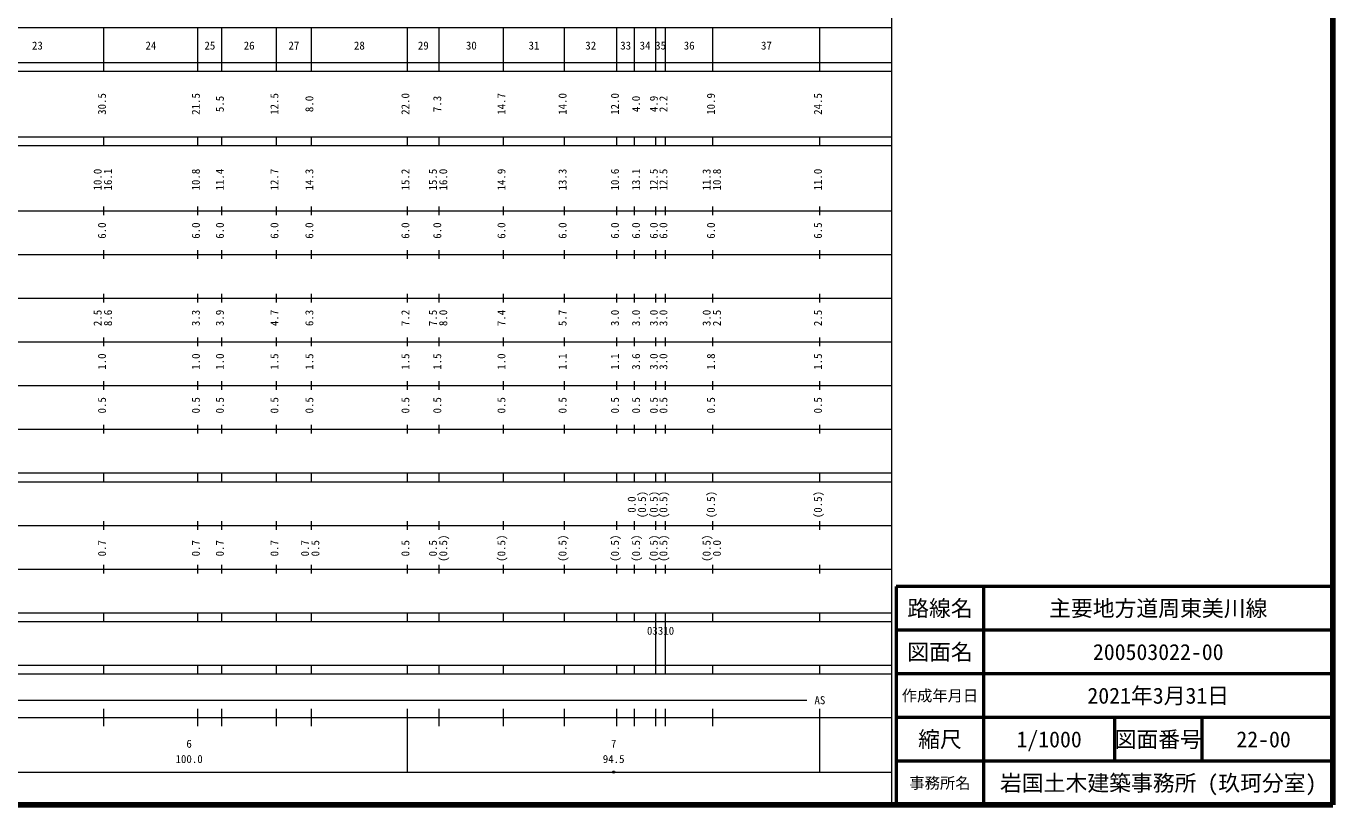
# Model space of a CAD drawing. Units: millimetres on the paper, enlarged 1000 times. Extents: x 40000 to 680000, y 20000 to 380000.
# Drawn here: x 380667 to 680000, y 20000 to 198319 of the extents above; entities that cross this region are included whole.
import ezdxf
from ezdxf.enums import TextEntityAlignment as Align

# ---------------------------------------------------------------- set-up
doc = ezdxf.new("R2010")
doc.units = ezdxf.units.MM
doc.header["$LTSCALE"] = 1000
doc.header["$PDMODE"] = 32
doc.header["$PDSIZE"] = 500
for name, color, linetype, lineweight in [('M-TTL', 2, 'Continuous', 140), ('M-TTL-BAND', 7, 'Continuous', 13), ('M-TTL-FRAM', 2, 'Continuous', 50), ('M-TTL-LINE', 7, 'Continuous', 50), ('M-TTL-TXT', 7, 'Continuous', 13)]:
    doc.layers.add(name, color=color, linetype=linetype, lineweight=lineweight)
doc.styles.add('ＭＳ ゴシック', font='')
doc.styles.get('ＭＳ ゴシック').set_extended_font_data('MS Gothic')

msp = doc.modelspace()

# ---------------------------------------------------------------- linework, layer by layer
at = {"layer": 'M-TTL'}
for p, q in [((680000, 20000), (680000, 380000)), ((40000, 20000), (680000, 20000))]:
    msp.add_line(p, q, dxfattribs=at)
at = {"layer": 'M-TTL-BAND'}
for p, q in [((579000, 20000), (579000, 370000)), ((68000, 198000), (579000, 198000)), ((398500, 188000), (398500, 198000)), ((420000, 188000), (420000, 198000)), ((425500, 188000), (425500, 198000)), ((438000, 188000), (438000, 198000)), ((446000, 188000), (446000, 198000)), ((468000, 188000), (468000, 198000)), ((475300, 188000), (475300, 198000)), ((490000, 188000), (490000, 198000)), ((504000, 188000), (504000, 198000)), ((516000, 188000), (516000, 198000)), ((520000, 188000), (520000, 198000)), ((524900, 188000), (524900, 198000)), ((527100, 188000), (527100, 198000)), ((538000, 188000), (538000, 198000)), ((562500, 188000), (562500, 198000)), ((40000, 190000), (579000, 190000)), ((40000, 188000), (579000, 188000)), ((40000, 173000), (579000, 173000)), ((40000, 171000), (579000, 171000)), ((398500, 171000), (398500, 173000)), ((420000, 171000), (420000, 173000)), ((425500, 171000), (425500, 173000)), ((438000, 171000), (438000, 173000)), ((446000, 171000), (446000, 173000)), ((468000, 171000), (468000, 173000)), ((475300, 171000), (475300, 173000)), ((490000, 171000), (490000, 173000)), ((504000, 171000), (504000, 173000)), ((516000, 171000), (516000, 173000)), ((520000, 171000), (520000, 173000)), ((524900, 171000), (524900, 173000)), ((527100, 171000), (527100, 173000)), ((538000, 171000), (538000, 173000)), ((562500, 171000), (562500, 173000)), ((40000, 156000), (579000, 156000)), ((398500, 155000), (398500, 157000)), ((420000, 155000), (420000, 157000)), ((425500, 155000), (425500, 157000)), ((438000, 155000), (438000, 157000)), ((446000, 155000), (446000, 157000)), ((468000, 155000), (468000, 157000)), ((475300, 155000), (475300, 157000)), ((490000, 155000), (490000, 157000)), ((504000, 155000), (504000, 157000)), ((516000, 155000), (516000, 157000)), ((520000, 155000), (520000, 157000)), ((524900, 155000), (524900, 157000)), ((527100, 155000), (527100, 157000)), ((538000, 155000), (538000, 157000)), ((562500, 155000), (562500, 157000)), ((398500, 145000), (398500, 147000)), ((420000, 145000), (420000, 147000)), ((425500, 145000), (425500, 147000)), ((438000, 145000), (438000, 147000)), ((446000, 145000), (446000, 147000)), ((468000, 145000), (468000, 147000)), ((475300, 145000), (475300, 147000)), ((490000, 145000), (490000, 147000)), ((504000, 145000), (504000, 147000)), ((516000, 145000), (516000, 147000)), ((520000, 145000), (520000, 147000)), ((524900, 145000), (524900, 147000)), ((527100, 145000), (527100, 147000)), ((538000, 145000), (538000, 147000)), ((562500, 145000), (562500, 147000)), ((46000, 146000), (579000, 146000)), ((52000, 136000), (579000, 136000)), ((398500, 135000), (398500, 137000)), ((420000, 135000), (420000, 137000)), ((425500, 135000), (425500, 137000)), ((438000, 135000), (438000, 137000)), ((446000, 135000), (446000, 137000)), ((468000, 135000), (468000, 137000)), ((475300, 135000), (475300, 137000)), ((490000, 135000), (490000, 137000)), ((504000, 135000), (504000, 137000)), ((516000, 135000), (516000, 137000)), ((520000, 135000), (520000, 137000)), ((524900, 135000), (524900, 137000)), ((527100, 135000), (527100, 137000)), ((538000, 135000), (538000, 137000)), ((562500, 135000), (562500, 137000)), ((46000, 126000), (579000, 126000)), ((398500, 125000), (398500, 127000)), ((420000, 125000), (420000, 127000)), ((425500, 125000), (425500, 127000)), ((438000, 125000), (438000, 127000)), ((446000, 125000), (446000, 127000)), ((468000, 125000), (468000, 127000)), ((475300, 125000), (475300, 127000)), ((490000, 125000), (490000, 127000)), ((504000, 125000), (504000, 127000)), ((516000, 125000), (516000, 127000)), ((520000, 125000), (520000, 127000)), ((524900, 125000), (524900, 127000)), ((527100, 125000), (527100, 127000)), ((538000, 125000), (538000, 127000)), ((562500, 125000), (562500, 127000)), ((398500, 115000), (398500, 117000)), ((420000, 115000), (420000, 117000)), ((425500, 115000), (425500, 117000)), ((438000, 115000), (438000, 117000)), ((446000, 115000), (446000, 117000)), ((468000, 115000), (468000, 117000)), ((475300, 115000), (475300, 117000)), ((490000, 115000), (490000, 117000)), ((504000, 115000), (504000, 117000)), ((516000, 115000), (516000, 117000)), ((520000, 115000), (520000, 117000)), ((524900, 115000), (524900, 117000)), ((527100, 115000), (527100, 117000)), ((538000, 115000), (538000, 117000)), ((562500, 115000), (562500, 117000)), ((52000, 116000), (579000, 116000)), ((46000, 106000), (579000, 106000)), ((398500, 105000), (398500, 107000)), ((420000, 105000), (420000, 107000)), ((425500, 105000), (425500, 107000)), ((438000, 105000), (438000, 107000)), ((446000, 105000), (446000, 107000)), ((468000, 105000), (468000, 107000)), ((475300, 105000), (475300, 107000)), ((490000, 105000), (490000, 107000)), ((504000, 105000), (504000, 107000)), ((516000, 105000), (516000, 107000)), ((520000, 105000), (520000, 107000)), ((524900, 105000), (524900, 107000)), ((527100, 105000), (527100, 107000)), ((538000, 105000), (538000, 107000)), ((562500, 105000), (562500, 107000)), ((40000, 96000), (579000, 96000)), ((398500, 94000), (398500, 96000)), ((420000, 94000), (420000, 96000)), ((425500, 94000), (425500, 96000)), ((438000, 94000), (438000, 96000)), ((446000, 94000), (446000, 96000)), ((468000, 94000), (468000, 96000)), ((475300, 94000), (475300, 96000)), ((490000, 94000), (490000, 96000)), ((504000, 94000), (504000, 96000)), ((516000, 94000), (516000, 96000)), ((520000, 94000), (520000, 96000)), ((524900, 94000), (524900, 96000)), ((527100, 94000), (527100, 96000)), ((538000, 94000), (538000, 96000)), ((562500, 94000), (562500, 96000)), ((40000, 94000), (579000, 94000)), ((49000, 84000), (579000, 84000)), ((398500, 83000), (398500, 85000)), ((420000, 83000), (420000, 85000)), ((425500, 83000), (425500, 85000)), ((438000, 83000), (438000, 85000)), ((446000, 83000), (446000, 85000)), ((468000, 83000), (468000, 85000)), ((475300, 83000), (475300, 85000)), ((490000, 83000), (490000, 85000)), ((504000, 83000), (504000, 85000)), ((516000, 83000), (516000, 85000)), ((520000, 83000), (520000, 85000)), ((524900, 83000), (524900, 85000)), ((527100, 83000), (527100, 85000)), ((538000, 83000), (538000, 85000)), ((562500, 83000), (562500, 85000)), ((398500, 73000), (398500, 75000)), ((420000, 73000), (420000, 75000)), ((425500, 73000), (425500, 75000)), ((438000, 73000), (438000, 75000)), ((446000, 73000), (446000, 75000)), ((468000, 73000), (468000, 75000)), ((475300, 73000), (475300, 75000)), ((490000, 73000), (490000, 75000)), ((504000, 73000), (504000, 75000)), ((516000, 73000), (516000, 75000)), ((520000, 73000), (520000, 75000)), ((524900, 73000), (524900, 75000)), ((527100, 73000), (527100, 75000)), ((538000, 73000), (538000, 75000)), ((562500, 73000), (562500, 75000)), ((40000, 74000), (579000, 74000)), ((40000, 64000), (579000, 64000)), ((398500, 62000), (398500, 64000)), ((420000, 62000), (420000, 64000)), ((425500, 62000), (425500, 64000)), ((438000, 62000), (438000, 64000)), ((446000, 62000), (446000, 64000)), ((468000, 62000), (468000, 64000)), ((475300, 62000), (475300, 64000)), ((490000, 62000), (490000, 64000)), ((504000, 62000), (504000, 64000)), ((516000, 62000), (516000, 64000)), ((520000, 62000), (520000, 64000)), ((524900, 62000), (524900, 64000)), ((527100, 62000), (527100, 64000)), ((538000, 62000), (538000, 64000)), ((562500, 62000), (562500, 64000)), ((40000, 62000), (579000, 62000)), ((524900, 52000), (524900, 62000)), ((527100, 52000), (527100, 62000)), ((40000, 52000), (579000, 52000)), ((398500, 50000), (398500, 52000)), ((420000, 50000), (420000, 52000)), ((425500, 50000), (425500, 52000)), ((438000, 50000), (438000, 52000)), ((446000, 50000), (446000, 52000)), ((468000, 50000), (468000, 52000)), ((475300, 50000), (475300, 52000)), ((490000, 50000), (490000, 52000)), ((504000, 50000), (504000, 52000)), ((516000, 50000), (516000, 52000)), ((520000, 50000), (520000, 52000)), ((524900, 50000), (524900, 52000)), ((527100, 50000), (527100, 52000)), ((538000, 50000), (538000, 52000)), ((562500, 50000), (562500, 52000)), ((40000, 50000), (579000, 50000)), ((71000, 44000), (559500, 44000)), ((398500, 38000), (398500, 42000)), ((420000, 38000), (420000, 42000)), ((425500, 38000), (425500, 42000)), ((438000, 38000), (438000, 42000)), ((446000, 38000), (446000, 42000)), ((468000, 27500), (468000, 42000)), ((475300, 38000), (475300, 42000)), ((490000, 38000), (490000, 42000)), ((504000, 38000), (504000, 42000)), ((516000, 38000), (516000, 42000)), ((520000, 38000), (520000, 42000)), ((538000, 38000), (538000, 42000)), ((562500, 27500), (562500, 42000)), ((40000, 40000), (579000, 40000)), ((68000, 27500), (579000, 27500))]:
    msp.add_line(p, q, dxfattribs=at)
at = {"layer": 'M-TTL-FRAM'}
for p, q in [((680000, 70000), (580000, 70000)), ((580000, 70000), (580000, 20000))]:
    msp.add_line(p, q, dxfattribs=at)
at = {"layer": 'M-TTL-LINE'}
for p, q in [((600000, 70000), (600000, 20000)), ((680000, 60000), (580000, 60000)), ((680000, 50000), (580000, 50000)), ((680000, 40000), (580000, 40000)), ((630000, 40000), (630000, 30000)), ((650000, 40000), (650000, 30000)), ((680000, 30000), (580000, 30000))]:
    msp.add_line(p, q, dxfattribs=at)
at = {"layer": 'M-TTL-TXT'}
for p, q in [((524900, 38000), (524900, 42000)), ((527100, 38000), (527100, 42000))]:
    msp.add_line(p, q, dxfattribs=at)
msp.add_point((515250, 27500), dxfattribs=at)

# ---------------------------------------------------------------- texts
at = {"layer": 'M-TTL-BAND', "style": 'ＭＳ ゴシック'}
for s, p in [('23', (383250, 192405)), ('24', (409250, 192405)), ('25', (422750, 192405)), ('26', (431750, 192405)), ('27', (442000, 192405)), ('28', (457000, 192405)), ('29', (471650, 192405)), ('30', (482650, 192405)), ('31', (497000, 192405)), ('32', (510000, 192405)), ('33', (518000, 192405)), ('34', (522450, 192405)), ('35', (526000, 192405)), ('36', (532550, 192405)), ('37', (550250, 192405)), ('AS', (562500, 42500)), ('6', (418000, 32523)), ('7', (515250, 32523)), ('100.0', (418000, 29033)), ('94.5', (515250, 29033))]:
    msp.add_text(s, height=1833, dxfattribs=at).set_placement(p, align=Align.BOTTOM_CENTER)
for s, p in [('30.5', (399500, 180500)), ('21.5', (421000, 180500)), ('12.5', (439000, 180500)), ('22.0', (469000, 180500)), ('14.7', (491000, 180500)), ('14.0', (505000, 180500)), ('12.0', (517000, 180500)), ('10.9', (539000, 180500)), ('24.5', (563500, 180500)), ('5.5', (426500, 180500)), ('8.0', (447000, 180500)), ('7.3', (476300, 180500)), ('4.0', (521835, 180500)), ('4.9', (525900, 180500)), ('2.2', (528100, 180500)), ('10.0', (398500, 163174)), ('16.1', (400870, 163174)), ('10.8', (421000, 163174)), ('11.4', (426500, 163174)), ('12.7', (439000, 163174)), ('14.3', (447000, 163174)), ('15.2', (469000, 163174)), ('15.5', (475300, 163174)), ('16.0', (477670, 163174)), ('14.9', (491000, 163174)), ('13.3', (505000, 163174)), ('10.6', (517000, 163174)), ('13.1', (521835, 163174)), ('12.5', (525900, 163174)), ('12.5', (528100, 163174)), ('11.3', (538000, 163174)), ('10.8', (540370, 163174)), ('11.0', (563500, 163174)), ('6.0', (399500, 151500)), ('6.0', (421000, 151500)), ('6.0', (426500, 151500)), ('6.0', (439000, 151500)), ('6.0', (447000, 151500)), ('6.0', (469000, 151500)), ('6.0', (476300, 151500)), ('6.0', (491000, 151500)), ('6.0', (505000, 151500)), ('6.0', (517000, 151500)), ('6.0', (521835, 151500)), ('6.0', (525900, 151500)), ('6.0', (528100, 151500)), ('6.0', (539000, 151500)), ('6.5', (563500, 151500)), ('2.5', (398500, 131500)), ('8.6', (400870, 131500)), ('3.3', (421000, 131500)), ('3.9', (426500, 131500)), ('4.7', (439000, 131500)), ('6.3', (447000, 131500)), ('7.2', (469000, 131500)), ('7.5', (475300, 131500)), ('8.0', (477670, 131500)), ('7.4', (491000, 131500)), ('5.7', (505000, 131500)), ('3.0', (517000, 131500)), ('3.0', (521835, 131500)), ('3.0', (525900, 131500)), ('3.0', (528100, 131500)), ('3.0', (538000, 131500)), ('2.5', (540370, 131500)), ('2.5', (563500, 131500)), ('1.0', (399500, 121500)), ('1.0', (421000, 121500)), ('1.0', (426500, 121500)), ('1.5', (439000, 121500)), ('1.5', (447000, 121500)), ('1.5', (469000, 121500)), ('1.5', (476300, 121500)), ('1.0', (491000, 121500)), ('1.1', (505000, 121500)), ('1.1', (517000, 121500)), ('3.6', (521835, 121500)), ('3.0', (525900, 121500)), ('3.0', (528100, 121500)), ('1.8', (539000, 121500)), ('1.5', (563500, 121500)), ('0.5', (399500, 111500)), ('0.5', (421000, 111500)), ('0.5', (426500, 111500)), ('0.5', (439000, 111500)), ('0.5', (447000, 111500)), ('0.5', (469000, 111500)), ('0.5', (476300, 111500)), ('0.5', (491000, 111500)), ('0.5', (505000, 111500)), ('0.5', (517000, 111500)), ('0.5', (521835, 111500)), ('0.5', (525900, 111500)), ('0.5', (528100, 111500)), ('0.5', (539000, 111500)), ('0.5', (563500, 111500)), ('0.0', (520835, 88764)), ('(0.5)', (523205, 88764)), ('(0.5)', (525900, 88764)), ('(0.5)', (528100, 88764)), ('(0.5)', (539000, 88764)), ('(0.5)', (563500, 88764)), ('(0.5)', (477670, 78764)), ('(0.5)', (491000, 78764)), ('(0.5)', (505000, 78764)), ('(0.5)', (517000, 78764)), ('(0.5)', (521835, 78764)), ('(0.5)', (525900, 78764)), ('(0.5)', (528100, 78764)), ('(0.5)', (538000, 78764)), ('0.7', (399500, 78764)), ('0.7', (421000, 78764)), ('0.7', (426500, 78764)), ('0.7', (439000, 78764)), ('0.7', (446000, 78764)), ('0.5', (448370, 78764)), ('0.5', (469000, 78764)), ('0.5', (475300, 78764)), ('0.0', (540370, 78764))]:
    msp.add_text(s, height=1833, rotation=90, dxfattribs=at).set_placement(p, align=Align.BOTTOM_CENTER)
msp.add_text('03310', height=1833, dxfattribs=at).set_placement((522875, 58405), align=Align.BOTTOM_LEFT)
at = {"layer": 'M-TTL-TXT', "style": 'ＭＳ ゴシック'}
for s, height, p in [('路線名', 3666, (590000, 65000)), ('路線名', 3666, (590000, 65000)), ('主要地方道周東美川線', 3666, (640000, 65000)), ('図面名', 3666, (590000, 55000)), ('図面名', 3666, (590000, 55000)), ('200503022-00', 3666, (640000, 55000)), ('作成年月日', 2566, (590000, 45000)), ('作成年月日', 2566, (590000, 45000)), ('2021年3月31日', 3666, (640000, 45000)), ('縮尺', 3666, (590000, 35000)), ('縮尺', 3666, (590000, 35000)), ('1/1000', 3666, (615000, 35000)), ('図面番号', 3666, (640000, 35000)), ('図面番号', 3666, (640000, 35000)), ('22-00', 3666, (664125, 35000)), ('岩国土木建築事務所 (玖珂分室)', 3666, (640000, 25000)), ('事務所名', 2566, (590000, 25000)), ('事務所名', 2566, (590000, 25000))]:
    msp.add_text(s, height=height, dxfattribs=at).set_placement(p, align=Align.MIDDLE_CENTER)

doc.saveas('drawing.dxf')
